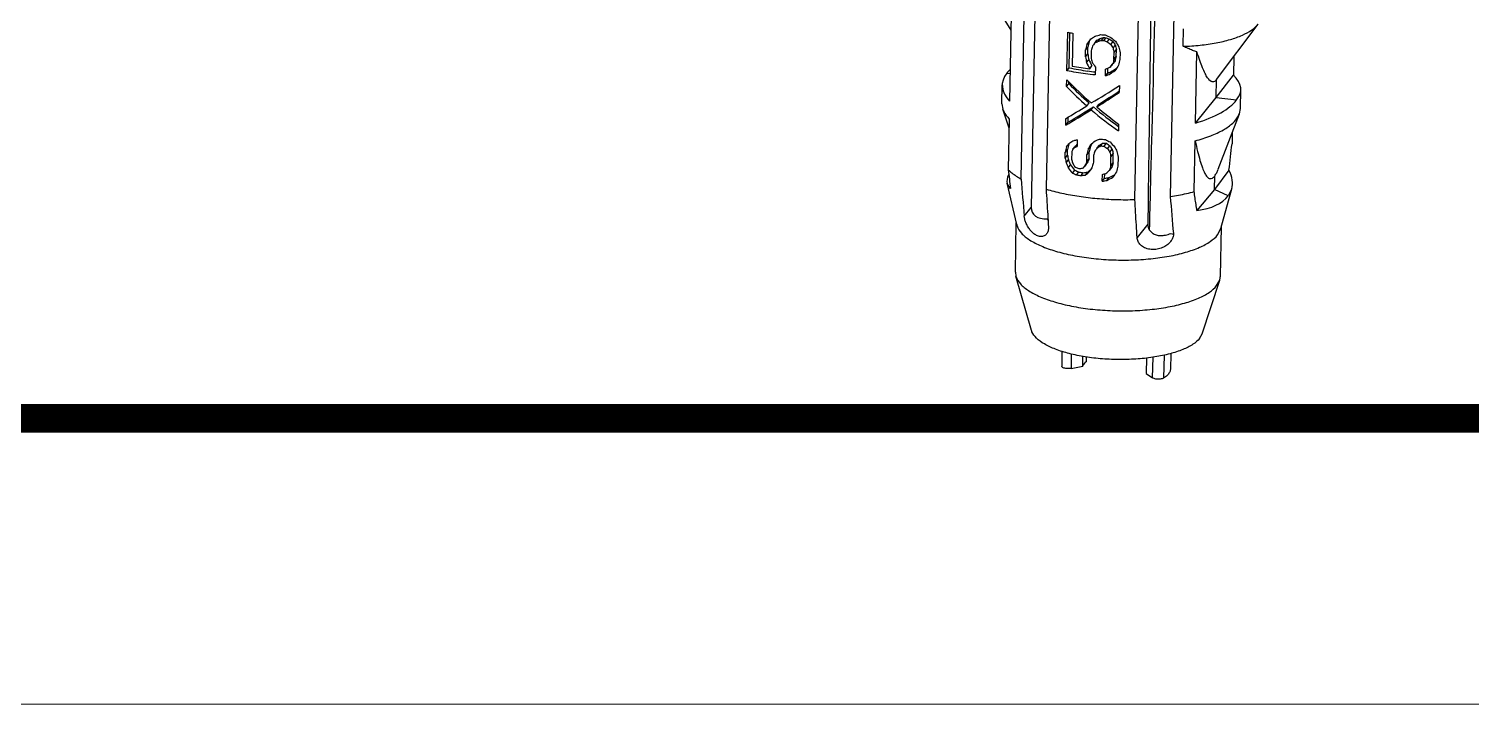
# Model space of a CAD drawing. Header units: millimetres. Extents: x 1338 to 1739, y -253 to 25.
# Drawn here: x 1472.03 to 1506.89, y -253.15 to -236.83 of the extents above; entities that cross this region are included whole.
import ezdxf

# ---------------------------------------------------------------- set-up
doc = ezdxf.new("R2010")
doc.units = ezdxf.units.MM
doc.layers.add('02___PRT_ALL_AXES', color=7, linetype='Continuous')
doc.layers.add('from', color=7, linetype='Continuous', lineweight=13)

# ---------------------------------------------------------------- blocks, each defined once
blk = doc.blocks.new('*u41')
at = {"layer": '02___PRT_ALL_AXES', "color": 7, "linetype": 'Continuous'}
for p, q in [((-1.669, 19.759), (-2.004, 2.498)), ((-2.244, 3.184), (-2.035, 13.999)), ((-1.43, 13.754), (-1.64, 2.939)), ((0.504, 2.688), (0.714, 13.502)), ((1.57, 13.576), (1.361, 2.761)), ((-2.439, 9.357), (-2.522, 5.065)), ((-2.489, 6.783), (-3.045, 7.693)), ((-1.138, 5.802), (-1.119, 6.734)), ((-1.082, 5.873), (-1.065, 6.723)), ((-0.992, 6.709), (-1.007, 5.914)), ((1.674, 6.392), (1.682, 6.815)), ((2.481, 5.59), (3.483, 6.927)), ((-0.688, 6.139), (-0.685, 6.303)), ((-0.685, 6.303), (-0.63, 6.372)), ((-0.656, 6.437), (-0.601, 6.506)), ((-0.633, 6.208), (-0.63, 6.372)), ((-0.551, 6.286), (-0.554, 6.122)), ((-0.466, 6.469), (-0.411, 6.538)), ((-0.383, 6.516), (-0.328, 6.585)), ((-0.3, 6.536), (-0.245, 6.605)), ((-0.244, 6.531), (-0.19, 6.601)), ((-0.161, 6.498), (-0.106, 6.568)), ((-0.078, 6.438), (-0.023, 6.508)), ((-0.023, 6.353), (0.033, 6.424)), ((0.003, 6.242), (0.059, 6.313)), ((0.056, 6.148), (0.059, 6.313)), ((-0.688, 6.139), (-0.633, 6.208)), ((-0.664, 5.998), (-0.609, 6.067)), ((-0.089, 5.89), (-0.033, 5.96)), ((-0.03, 5.969), (0.025, 6.04)), ((0, 6.078), (0.003, 6.242)), ((0, 6.078), (0.056, 6.148)), ((0.147, 6.237), (0.143, 6.073)), ((1.972, 4.538), (2.005, 6.255)), ((2.894, 6.141), (2.886, 5.693)), ((-2.594, 5.747), (-2.509, 5.737)), ((-1.145, 5.419), (-1.142, 5.583)), ((-1.138, 5.802), (-1.082, 5.873)), ((-0.586, 5.851), (-0.532, 5.92)), ((-0.45, 5.891), (-0.454, 5.699)), ((-0.205, 5.678), (-0.202, 5.842)), ((-0.205, 5.678), (-0.15, 5.747)), ((-0.15, 5.747), (-0.148, 5.865)), ((-0.092, 5.726), (-0.036, 5.796)), ((2.472, 5.152), (2.886, 5.693)), ((2.472, 5.152), (2.481, 5.59)), ((-2.71, 5.004), (-2.701, 5.458)), ((-1.145, 5.419), (-1.089, 5.489)), ((-1.089, 5.489), (-1.088, 5.53)), ((0.131, 5.442), (0.128, 5.278)), ((3.057, 4.893), (3.066, 5.346)), ((-2.71, 5.004), (-2.689, 4.871)), ((-0.658, 4.953), (-0.603, 5.022)), ((-0.552, 4.858), (-0.497, 4.927)), ((-0.414, 4.926), (-0.359, 4.995)), ((1.972, 4.538), (2.472, 5.152)), ((2.472, 5.152), (2.96, 5.095)), ((3.031, 4.761), (3.057, 4.893)), ((-2.535, 4.415), (-2.689, 4.871)), ((-2.53, 4.635), (-2.554, 3.407)), ((-1.163, 4.487), (-1.16, 4.651)), ((-1.163, 4.487), (-1.107, 4.557)), ((-1.107, 4.557), (-1.105, 4.684)), ((2.519, 3.421), (3.031, 4.761)), ((0.113, 4.51), (0.11, 4.346)), ((2.859, 4.311), (2.854, 4.035)), ((-1.176, 3.829), (-1.12, 3.899)), ((-1.123, 3.762), (-1.12, 3.899)), ((-0.995, 3.904), (-0.939, 3.974)), ((-0.942, 3.95), (-0.888, 4.018)), ((-0.886, 4.134), (-0.889, 3.969)), ((-0.654, 3.771), (-0.599, 3.84)), ((-0.624, 3.905), (-0.57, 3.974)), ((-0.602, 3.676), (-0.599, 3.84)), ((-0.405, 3.937), (-0.351, 4.006)), ((-0.322, 3.985), (-0.267, 4.054)), ((-0.238, 3.978), (-0.183, 4.048)), ((-0.155, 3.918), (-0.1, 3.988)), ((-0.1, 3.833), (-0.045, 3.903)), ((1.94, 2.879), (1.964, 4.107)), ((-1.178, 3.692), (-1.176, 3.829)), ((-1.178, 3.692), (-1.123, 3.762)), ((-1.155, 3.577), (-1.099, 3.647)), ((-1.106, 3.457), (-1.051, 3.527)), ((-1.022, 3.827), (-1.025, 3.662)), ((-0.74, 3.452), (-0.685, 3.522)), ((-0.685, 3.528), (-0.631, 3.597)), ((-0.657, 3.607), (-0.654, 3.771)), ((-0.657, 3.607), (-0.602, 3.676)), ((-0.491, 3.753), (-0.495, 3.588)), ((-0.078, 3.503), (-0.074, 3.722)), ((-0.078, 3.503), (-0.023, 3.573)), ((-0.074, 3.722), (-0.018, 3.792)), ((-0.023, 3.573), (-0.018, 3.792)), ((0.098, 3.716), (0.094, 3.496)), ((-1.006, 3.329), (-0.95, 3.398)), ((-0.902, 3.284), (-0.847, 3.353)), ((-0.797, 3.268), (-0.742, 3.337)), ((-0.69, 3.281), (-0.635, 3.35)), ((-0.283, 3.131), (-0.279, 3.295)), ((-0.283, 3.131), (-0.228, 3.2)), ((-0.228, 3.2), (-0.225, 3.309)), ((-0.17, 3.151), (-0.115, 3.221)), ((-0.109, 3.394), (-0.053, 3.465)), ((2.78, 3.402), (2.429, 2.932)), ((2.429, 2.932), (2.436, 3.263)), ((-2.352, 2.082), (-2.584, 3.08)), ((-2.502, 2.951), (-2.583, 3.079)), ((2.429, 2.932), (2.005, 2.422)), ((2.76, 2.776), (2.429, 2.932)), ((2.586, 1.987), (2.848, 2.945)), ((2.848, 2.945), (2.76, 2.776)), ((-2.17, 2.288), (-2.004, 2.498)), ((-2.384, 0.935), (-2.361, 2.123)), ((0.818, 2.095), (0.56, 1.768)), ((0.859, 1.954), (0.863, 2.093)), ((2.506, 1.835), (2.586, 1.987)), ((2.574, 0.839), (2.597, 2.027)), ((-2.384, 0.935), (-2.371, 0.837)), ((-1.994, -0.477), (-2.371, 0.837)), ((2.129, -0.557), (2.557, 0.742)), ((2.482, 0.607), (2.557, 0.742)), ((2.067, -0.67), (2.129, -0.557)), ((-1.257, -0.98), (-1.264, -1.342)), ((-1.031, -1.045), (-1.038, -1.393)), ((1.373, -1.035), (1.365, -1.419)), ((-1.038, -1.393), (-0.756, -1.341)), ((-0.756, -1.341), (-0.751, -1.103)), ((-0.672, -1.117), (-0.674, -1.238)), ((0.783, -1.142), (0.776, -1.521)), ((0.934, -1.625), (0.944, -1.123)), ((1.21, -1.071), (1.199, -1.629)), ((0.776, -1.521), (0.934, -1.625)), ((1.365, -1.417), (1.365, -1.419))]:
    blk.add_line(p, q, dxfattribs=at)
for centre, radius, start, end in [((0.117, 12.739), 6.131, 258.3663, 259.5812), ((0.346, 14.41), 7.764, 265.0426, 265.8632), ((0.343, 14.262), 7.753, 265.2472, 265.658), ((0.336, 13.814), 7.232, 265.3916, 265.8328), ((0.166, 11.753), 6.011, 258.0219, 262.3514), ((0.23, 12.681), 6.879, 259.6403, 263.1868), ((0.272, 12.489), 6.754, 262.2915, 263.8462), ((0.301, 11.936), 7.812, 265.2493, 266.2724), ((0.297, 11.759), 7.799, 265.4529, 266.0678), ((0.29, 11.308), 7.276, 265.6126, 266.273), ((-58.893, 10.868), 62.123, 353.09773, 353.6848), ((20.424, 5.805), 23.103, 185.9578, 187.0958), ((97.619, 11.036), 100.171, 184.4955, 185.0099), ((0.168, 10.019), 6.82, 260.9701, 261.8644), ((0.174, 10.205), 6.841, 261.1946, 261.6403), ((0.162, 9.573), 6.301, 260.7873, 261.7537), ((95.311, 10.121), 94.238, 184.47933, 185.02612)]:
    blk.add_arc(centre, radius, start, end, dxfattribs=at)
for centre, major_axis, ratio, start_param, end_param in [((0.224, 7.559), (2.915, 2.019), 0.109473, -1.922487, -1.883661), ((0.225, 7.59), (2.895, 1.095), 0.221998, -1.893533, -1.844926), ((0.229, 7.816), (2.812, -1.365), 0.393074, -1.537631, -1.488591), ((0.231, 7.913), (3.103, 13.83), 0.038478, -4.59677, -4.587057), ((0.224, 7.576), (2.97, 4.49), 0.020276, -4.471516, -4.442393), ((0.231, 7.913), (2.885, 12.859), 0.038478, -4.594064, -4.583616), ((0.224, 7.576), (2.762, 4.175), 0.020276, -4.456546, -4.439687), ((0.218, 7.237), (3.059, 11.014), 0.042757, -4.623834, -4.614129), ((0.22, 7.326), (2.963, 4.032), 0.009207, -4.491428, -4.472012), ((0.221, 7.402), (2.909, 1.8), 0.132865, -1.890431, -1.861283), ((0.221, 7.402), (2.705, 1.674), 0.132865, -1.888007, -1.856653), ((0.222, 7.459), (2.893, 0.915), 0.246567, -1.858733, -1.829533), ((0.222, 7.459), (2.69, 0.851), 0.246567, -1.854104, -1.822685), ((0.226, 7.648), (2.83, -1.146), 0.396722, -1.576392, -1.547048), ((0.226, 7.648), (2.631, -1.065), 0.396722, -1.568056, -1.536458), ((0.228, 7.778), (2.737, -2.212), 0.356131, -1.427771, -1.398306), ((0.228, 7.778), (2.545, -2.057), 0.356131, -1.417181, -1.385431), ((0.236, 8.174), (-2.615, 4.632), 0.219069, -4.454421, -4.434697), ((0.232, 7.982), (2.717, -2.466), 0.340925, 4.904292, 4.943815), ((0.236, 8.174), (-2.431, 4.307), 0.219069, -4.441547, -4.420279), ((0.262, 9.497), (-2.5, 11.663), 0.081214, -4.456916, -4.447026), ((0.262, 9.497), (-2.325, 10.844), 0.081214, -4.442498, -4.43183), ((0.243, 8.518), (-2.604, 5.102), 0.199801, -4.412801, -4.382944), ((0.286, 10.739), (-2.455, 14.48), 0.063503, -4.417055, -4.407056), ((0.203, 6.463), (-2.455, 14.48), 0.063503, -4.700764, -4.691051), ((0.209, 6.8), (-2.604, 5.102), 0.199801, -4.65694, -4.627817), ((0.203, 6.463), (-2.282, 13.464), 0.063503, -4.704205, -4.693757), ((0.209, 6.8), (-2.421, 4.744), 0.199801, -4.659646, -4.628324), ((0.216, 7.14), (-2.5, 11.663), 0.081214, -4.642427, -4.632722), ((0.214, 7.044), (-2.629, 4.16), 0.241189, -4.615123, -4.585996), ((0.198, 6.202), (2.963, 4.032), 0.009207, -4.647818, -4.628094), ((0.198, 6.202), (2.755, 3.749), 0.009207, -4.662236, -4.640968), ((0.172, 4.879), (3.059, 11.014), 0.042757, 1.473655, 1.483545), ((0.191, 5.858), (2.97, 4.49), 0.020276, 1.566797, 1.596654), ((0.172, 4.879), (2.844, 10.241), 0.042757, 1.458459, 1.469127), ((0.148, 3.638), (3.103, 13.83), 0.038478, 1.40242, 1.412419), ((0.183, 5.421), (2.884, -0.034), 0.382214, 9.155779, 9.783828), ((0.183, 5.421), (2.883, -0.077), 0.33505, 2.790175, 2.877897), ((0.195, 6.036), (2.72, -2.433), 0.342943, 4.521087, 4.745892), ((0.204, 6.512), (2.899, 1.362), 0.186394, -1.799151, -1.759892), ((0.207, 6.677), (2.899, 1.362), 0.186394, -1.799151, -1.759892), ((0.204, 6.512), (2.696, 1.266), 0.186394, -1.789315, -1.747018), ((0.202, 6.394), (2.915, 2.019), 0.109473, -1.746995, -1.707471), ((0.202, 6.394), (2.71, 1.877), 0.109473, -1.73412, -1.697582), ((0.183, 5.421), (2.883, -0.077), 0.33505, -0.263695, 0.364354), ((0.191, 5.873), (2.72, -2.426), 0.343366, -1.762594, -1.576613), ((0.191, 5.873), (2.529, -2.256), 0.343366, -1.778876, -1.578585), ((0.194, 5.984), (2.912, 1.91), 0.120874, -1.906702, -1.671241), ((0.19, 5.8), (2.914, 1.985), 0.113009, -1.855705, -1.668808), ((0.19, 5.8), (2.709, 1.845), 0.113009, -1.851076, -1.670216), ((0.194, 5.982), (2.914, 1.985), 0.113009, -2.129074, -1.943093), ((0.19, 5.819), (2.71, 1.851), 0.11239, -2.145152, -1.903107), ((0.191, 5.87), (2.536, -2.176), 0.348614, -1.543244, -1.310165), ((0.195, 6.055), (2.72, -2.426), 0.343367, -1.489225, -1.302327), ((0.183, 5.421), (2.884, -0.034), 0.382214, -0.897048, -0.268999), ((0.19, 5.819), (2.914, 1.991), 0.11239, -2.12887, -1.904065), ((0.191, 5.87), (2.727, -2.34), 0.348614, -1.544202, -1.30874), ((0.227, 7.694), (3.103, 13.83), 0.038478, -4.430416, -4.420499), ((0.186, 5.615), (2.954, 3.577), 0.005882, -2.046525, -2.01689), ((0.227, 7.694), (2.885, 12.859), 0.038478, -4.414553, -4.404216), ((0.181, 5.332), (2.915, 2.019), 0.109473, -2.088329, -2.049048), ((0.195, 6.039), (3.02, 8.205), 0.045063, -4.432633, -4.422821), ((0.179, 5.234), (2.933, 2.68), 0.053262, -2.030554, -2.01097), ((0.178, 5.175), (2.893, 0.915), 0.246567, -2.053268, -2.023946), ((0.176, 5.06), (2.899, 1.362), 0.186394, -2.052159, -2.032622), ((0.179, 5.234), (2.727, 2.492), 0.053262, -2.041435, -2.020343), ((0.174, 4.981), (3.103, 13.83), 0.038478, -4.625893, -4.616187), ((0.173, 4.924), (2.984, 5.412), 0.03409, -4.523639, -4.504229), ((0.174, 4.981), (2.885, 12.859), 0.038478, -4.625386, -4.614947), ((0.173, 4.924), (2.774, 5.032), 0.03409, -4.516556, -4.503722), ((0.174, 4.96), (2.933, 2.68), 0.053262, -1.874784, -1.835941), ((0.16, 4.276), (3.059, 11.014), 0.042757, -4.662677, -4.652962), ((0.168, 4.64), (2.963, 4.032), 0.009207, -4.530302, -4.510855), ((0.175, 5.032), (2.899, 1.362), 0.186394, -1.877131, -1.83821), ((0.171, 4.807), (2.909, 1.8), 0.132866, -1.851557, -1.822333), ((0.171, 4.807), (2.705, 1.674), 0.132866, -1.846189, -1.814742), ((0.179, 5.239), (2.737, -2.212), 0.356131, -1.437565, -1.408143), ((0.181, 5.356), (2.783, -1.689), 0.382491, -1.479035, -1.439716), ((0.179, 5.239), (2.545, -2.057), 0.356131, -1.427729, -1.396034), ((0.186, 5.611), (-2.615, 4.632), 0.219069, -4.464258, -4.444568), ((0.186, 5.611), (-2.431, 4.307), 0.219069, -4.452149, -4.430924), ((0.186, 5.607), (-2.669, 3.205), 0.294702, -4.471911, -4.432311), ((0.211, 6.866), (-2.325, 10.844), 0.081214, -4.453143, -4.442498), ((0.198, 6.218), (-2.586, 6.039), 0.168432, -4.403057, -4.38313), ((0.237, 8.217), (-2.455, 14.48), 0.063503, -4.417055, -4.407056), ((0.12, 2.206), (-2.5, 11.663), 0.081214, 1.425659, 1.435576), ((0.142, 3.34), (-2.586, 6.039), 0.168432, 1.459705, 1.47948), ((0.12, 2.206), (-2.325, 10.844), 0.081214, 1.409376, 1.420079), ((0.142, 3.34), (-2.404, 5.615), 0.168432, 1.444209, 1.46554), ((0.152, 3.853), (-2.482, 2.98), 0.294702, 1.436286, 1.478688), ((0.141, 3.294), (-2.543, 8.849), 0.111025, 1.497287, 1.507099), ((0.153, 3.898), (-2.615, 4.632), 0.219069, 1.516913, 1.536497), ((0.167, 4.613), (2.963, 4.032), 0.009208, -4.433188, -4.413765), ((0.169, 4.723), (3.02, 8.205), 0.045063, -4.559287, -4.549579), ((0.167, 4.613), (2.755, 3.749), 0.009208, -4.431216, -4.410325), ((0.169, 4.723), (2.808, 7.629), 0.045063, -4.558047, -4.547607), ((0.157, 4.112), (3.059, 11.014), 0.042757, -4.652962, -4.64325), ((0.124, 2.413), (3.059, 11.014), 0.042757, 1.483545, 1.493416), ((0.211, 6.866), (-2.5, 11.663), 0.081214, -4.466787, -4.456916), ((0.124, 2.413), (2.844, 10.241), 0.042757, 1.469127, 1.479772), ((0.098, 1.061), (3.103, 13.83), 0.038478, 1.40242, 1.41242), ((0.408, 4.074), (2.985, 1.016), 0.261714, 2.892146, 3.115566), ((0.152, 3.853), (-2.669, 3.205), 0.294702, 1.450227, 1.48957), ((0.158, 4.155), (2.85, -0.869), 0.39646, -1.867939, -1.828818), ((0.161, 4.304), (2.83, -1.146), 0.396722, -1.80985, -1.78056), ((0.158, 4.155), (2.65, -0.808), 0.39646, -1.87882, -1.836695), ((0.164, 4.463), (2.893, 0.915), 0.246566, -1.994713, -1.965543), ((0.16, 4.274), (2.891, 0.684), 0.2774, -1.973147, -1.934284), ((0.16, 4.274), (2.688, 0.636), 0.2774, -1.97806, -1.936257), ((0.161, 4.329), (2.933, 2.68), 0.053263, -1.913608, -1.874784), ((0.161, 4.329), (2.727, 2.492), 0.053263, -1.915581, -1.887745), ((0.161, 4.293), (2.984, 5.412), 0.03409, -4.543055, -4.523639), ((0.156, 4.061), (2.891, 0.684), 0.2774, -1.788418, -1.749215), ((0.159, 4.198), (2.893, 0.915), 0.246566, -1.800255, -1.770873), ((0.156, 4.061), (2.688, 0.636), 0.2774, -1.779333, -1.737106), ((0.154, 3.918), (2.933, 2.68), 0.053263, -1.738361, -1.708849), ((0.153, 3.905), (2.905, 1.625), 0.153254, -1.767435, -1.718075), ((0.153, 3.905), (2.701, 1.511), 0.153254, -1.755326, -1.707328), ((0.141, 3.282), (2.97, 4.49), 0.020277, 1.566796, 1.596654), ((-0.094, 4.118), (2.923, -1.228), 0.371896, 0.04874, 0.394424), ((-1.536, 2.585), (0.449, 0.186), 0.697817, 2.845807, 4.255342), ((-0.083, 4.132), (2.913, -1.235), 0.417774, -0.612008, -0.105219), ((1.338, 2.247), (-0.159, 0.384), 0.545828, -3.655095, -3.416086)]:
    blk.add_ellipse(centre, major_axis=major_axis, ratio=ratio, start_param=start_param, end_param=end_param, dxfattribs=at)
for points, start_tangent, end_tangent in [([(0.987, 14.353), (0.981, 13.885), (0.898, 7.937), (0.818, 2.095)], (-0.013926, -0.999903), (-0.013601, -0.999908)), ([(0.863, 2.093), (0.914, 4.075), (1.034, 8.779), (1.048, 9.326)], (0.025738, 0.999669), (0.025531, 0.999674)), ([(1.674, 6.392), (2.085, 6.42), (2.47, 6.476), (2.814, 6.558), (3.105, 6.663), (3.331, 6.788), (3.483, 6.927)], (0.99949, 0.031937), (0.62042, 0.78427)), ([(2.005, 6.255), (1.9, 6.295), (1.79, 6.341), (1.674, 6.392)], (-0.936767, 0.349953), (-0.911992, 0.410208)), ([(2.481, 5.59), (2.431, 5.543), (2.377, 5.532), (2.321, 5.562), (2.263, 5.63), (2.203, 5.736), (2.141, 5.875), (2.075, 6.048), (2.005, 6.255)], (-0.618579, -0.785722), (-0.309903, 0.950768)), ([(-0.454, 5.699), (-0.689, 5.727), (-0.917, 5.761), (-1.138, 5.802)], (-0.994901, 0.100853), (-0.979426, 0.201802)), ([(-2.689, 4.872), (-2.666, 4.816), (-2.53, 4.635)], (0.318174, -0.948032), (0.712515, -0.701657)), ([(1.964, 4.107), (2.338, 4.228), (2.644, 4.373), (2.87, 4.536), (3.009, 4.712), (3.031, 4.761)], (0.966118, 0.258101), (0.353502, 0.935434)), ([(1.964, 4.107), (2.021, 3.852), (2.079, 3.635), (2.137, 3.457), (2.196, 3.321), (2.257, 3.231), (2.319, 3.193), (2.379, 3.206), (2.436, 3.263)], (0.207064, -0.978327), (0.584568, 0.811344)), ([(-2.554, 3.407), (-2.467, 3.33), (-2.364, 3.256), (-2.244, 3.184)], (0.712515, -0.701657), (0.875762, -0.482743)), ([(2.436, 3.263), (2.483, 3.337), (2.517, 3.415)], (0.668301, 0.743891), (0.356872, 0.934153)), ([(-1.64, 2.939), (-1.621, 2.63), (-1.602, 2.324), (-1.584, 2.02)], (0.059777, -0.998212), (0.061377, -0.998115)), ([(-1.64, 2.939), (-1.26, 2.842), (-0.845, 2.766), (-0.406, 2.715), (0.048, 2.688), (0.504, 2.688)], (0.957633, -0.287992), (0.999621, 0.027516)), ([(1.361, 2.761), (1.563, 2.795), (1.756, 2.834), (1.94, 2.879)], (0.989066, 0.147476), (0.966118, 0.258101)), ([(2.005, 2.422), (1.983, 2.569), (1.961, 2.722), (1.94, 2.879)], (-0.153499, 0.988149), (-0.130542, 0.991443)), ([(0.56, 1.768), (0.541, 2.072), (0.523, 2.379), (0.504, 2.688)], (-0.061377, 0.998115), (-0.059777, 0.998212)), ([(-1.628, 1.857), (-1.69, 1.809), (-1.774, 1.794), (-1.869, 1.82), (-1.957, 1.879), (-2.03, 1.956), (-2.088, 2.043), (-2.13, 2.131), (-2.157, 2.214), (-2.17, 2.288)], (-0.622693, -0.782466), (-0.087945, 0.996125)), ([(-1.618, 2.221), (-1.597, 2.19)], (0.509626, -0.860396), (0.61712, -0.786869)), ([(0.818, 2.095), (0.829, 2.014), (0.866, 1.94), (0.93, 1.877), (1.018, 1.834), (1.126, 1.817), (1.247, 1.829), (1.374, 1.87)], (-0.013601, -0.999908), (0.917132, 0.398584)), ([(-2.351, 2.083), (-2.343, 2.05), (-2.238, 1.878), (-2.042, 1.715), (-1.764, 1.568), (-1.413, 1.441), (-1.003, 1.341), (-0.55, 1.27), (-0.071, 1.231), (0.414, 1.227), (0.889, 1.257), (1.334, 1.319), (1.732, 1.412), (2.068, 1.533), (2.329, 1.675), (2.506, 1.835)], (0.216632, -0.976253), (0.62042, 0.78427)), ([(-1.584, 2.02), (-1.592, 1.931), (-1.628, 1.857)], (0.061377, -0.998115), (-0.622693, -0.782466)), ([(1.369, 1.675), (1.339, 1.64), (1.253, 1.57), (1.141, 1.515), (1.008, 1.483), (0.866, 1.485), (0.739, 1.524), (0.644, 1.591), (0.583, 1.676), (0.56, 1.768)], (-0.619243, -0.7852), (-0.061377, 0.998115)), ([(1.435, 1.865), (1.429, 1.793), (1.398, 1.716), (1.369, 1.675)], (0.087945, -0.996125), (-0.619243, -0.7852)), ([(-2.371, 0.837), (-2.367, 0.823), (-2.262, 0.651), (-2.066, 0.488), (-1.787, 0.34), (-1.436, 0.214), (-1.027, 0.113), (-0.574, 0.042), (-0.095, 0.004), (0.391, -0.001), (0.865, 0.029), (1.31, 0.091), (1.708, 0.185), (2.044, 0.305), (2.306, 0.447), (2.482, 0.607)], (0.26541, -0.964136), (0.62042, 0.78427)), ([(2.557, 0.742), (2.566, 0.777), (2.573, 0.839)], (0.312317, 0.949978), (0.01297, 0.999916)), ([(2.067, -0.67), (1.907, -0.812), (1.666, -0.937), (1.356, -1.04), (0.99, -1.118), (0.583, -1.165), (0.154, -1.18), (-0.278, -1.163), (-0.696, -1.114), (-1.08, -1.035), (-1.414, -0.93), (-1.683, -0.804), (-1.876, -0.661), (-1.983, -0.509), (-1.994, -0.477)], (-0.62042, -0.78427), (-0.265174, 0.964201)), ([(-1.038, -1.393), (-1.088, -1.399), (-1.141, -1.398), (-1.191, -1.39), (-1.231, -1.377), (-1.256, -1.359), (-1.264, -1.342)], (-0.983335, -0.181803), (0.003055, 0.999995)), ([(-0.674, -1.238), (-0.713, -1.271), (-0.741, -1.306), (-0.756, -1.341)], (-0.817193, -0.576364), (-0.232163, -0.972677)), ([(1.199, -1.629), (1.165, -1.644), (1.119, -1.652), (1.067, -1.655), (1.014, -1.651), (0.968, -1.64), (0.934, -1.625)], (-0.847951, -0.530075), (-0.836605, 0.547806)), ([(1.365, -1.419), (1.341, -1.493), (1.286, -1.563), (1.199, -1.629)], (-0.101609, -0.994824), (-0.847951, -0.530075))]:
    blk.add_spline(points, degree=3, dxfattribs=dict(at, start_tangent=start_tangent, end_tangent=end_tangent))

msp = doc.modelspace()

# ---------------------------------------------------------------- linework, layer by layer
at = {"layer": 'from'}
msp.add_lwpolyline([(1338.324, -253.151), (1739.261, -253.151), (1739.261, 25.464), (1338.324, 25.464)], close=True, dxfattribs=at)
at = {"layer": 'from', "const_width": 0.691}
msp.add_lwpolyline([(1345.234, -246.241), (1345.234, 18.555), (1732.352, 18.555), (1732.352, -246.241), (1345.234, -246.241)], dxfattribs=at)

# ---------------------------------------------------------------- block references
msp.add_blockref('*u41', (1498.256, -243.64))

doc.saveas('drawing.dxf')
